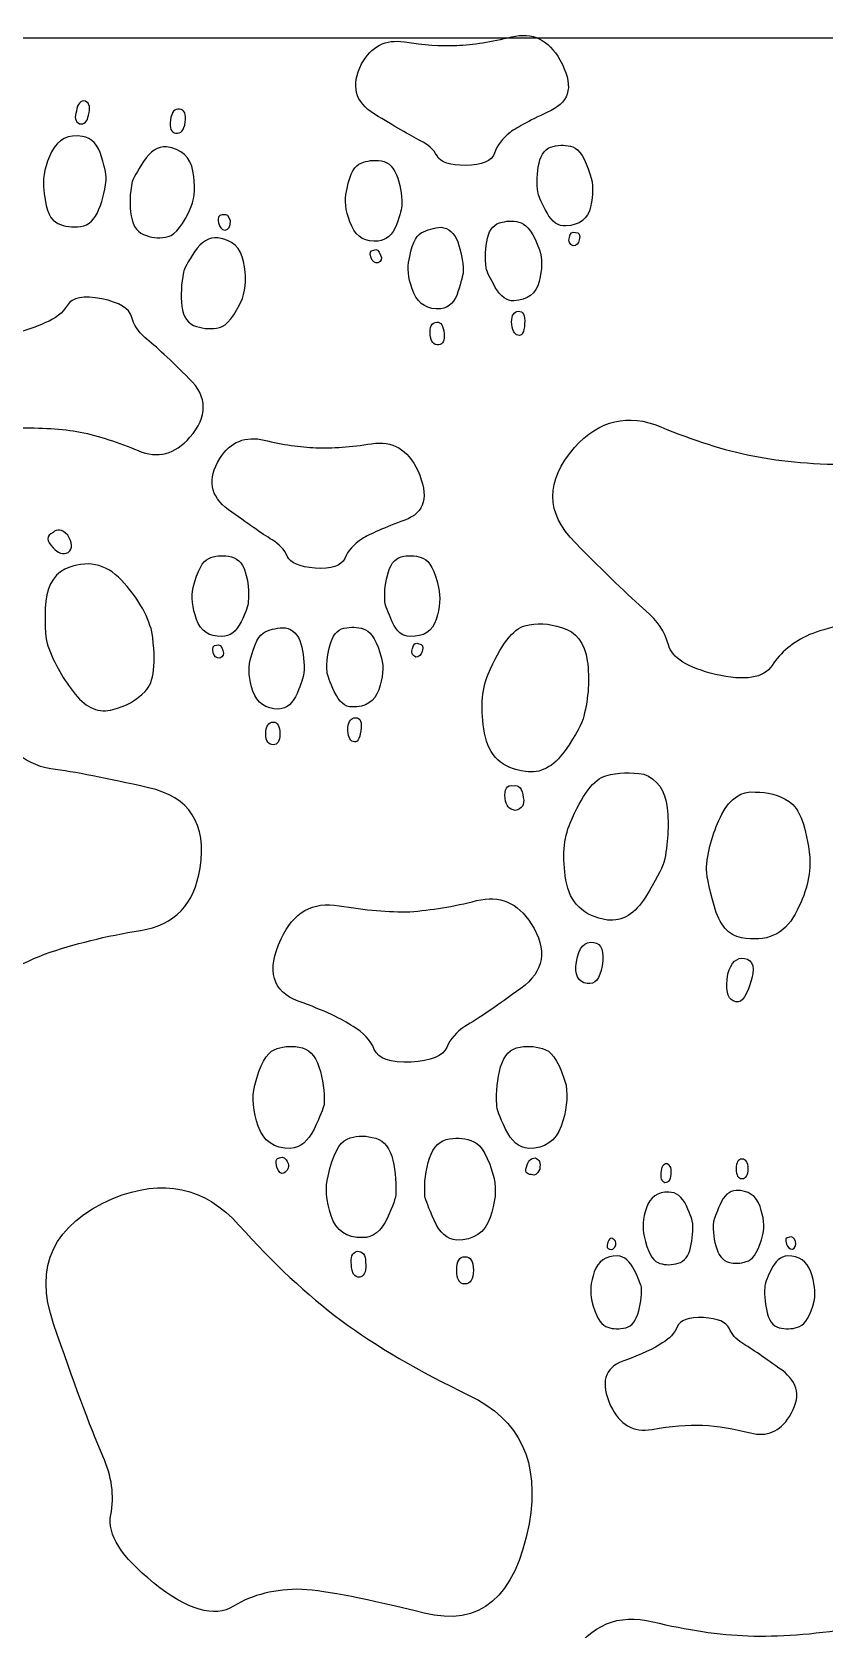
# Model space of a CAD drawing. Header units: centimetres. Extents: x -2.11 to 2.11, y -4.26 to 4.27.
# Drawn here: x -0.387 to 0.797, y 1.877 to 4.266 of the extents above; entities that cross this region are included whole.
import ezdxf

# ---------------------------------------------------------------- set-up
doc = ezdxf.new("R2010")
doc.units = ezdxf.units.CM
doc.header["$MEASUREMENT"] = 0
doc.layers.add('Layer 1', color=7, linetype='Continuous')

msp = doc.modelspace()

# ---------------------------------------------------------------- linework, layer by layer
at = {"layer": 'Layer 1', "color": 242}
for points, knots in [([(-2.11345, -4.26054), (-2.11345, -4.26054), (2.11345, -4.26054), (2.11345, -4.26054), (2.11345, -4.26054), (2.11345, -4.26054), (2.11345, 4.25678), (2.11345, 4.25678), (2.11345, 4.25678), (2.11345, 4.25678), (-2.11345, 4.25678), (-2.11345, 4.25678), (-2.11345, 4.25678), (-2.11345, 4.25678), (-2.11345, -4.26054), (-2.11345, -4.26054)], [0, 0, 0, 0, 0.2, 0.2, 0.2, 0.2, 0.4, 0.4, 0.4, 0.4, 0.6, 0.6, 0.6, 0.6, 1, 1, 1, 1]), ([(0.26124, 4.06616), (0.28585, 4.06636), (0.30022, 4.07244), (0.3042, 4.08422), (0.3042, 4.08422), (0.30819, 4.096), (0.31604, 4.10646), (0.3276, 4.11558), (0.3276, 4.11558), (0.33924, 4.1238), (0.35967, 4.13469), (0.38888, 4.14836), (0.38888, 4.14836), (0.41809, 4.16202), (0.42262, 4.18724), (0.40218, 4.22399), (0.40218, 4.22399), (0.38482, 4.25428), (0.3609, 4.26575), (0.33027, 4.25836), (0.33027, 4.25836), (0.29979, 4.25098), (0.27237, 4.24669), (0.24783, 4.2456), (0.24783, 4.2456), (0.22418, 4.24457), (0.19806, 4.24634), (0.16977, 4.25075), (0.16977, 4.25075), (0.14131, 4.25529), (0.11999, 4.24434), (0.10579, 4.2179), (0.10579, 4.2179), (0.08937, 4.18576), (0.09579, 4.16069), (0.12519, 4.14282), (0.12519, 4.14282), (0.15445, 4.1248), (0.17747, 4.11148), (0.19394, 4.10299), (0.19394, 4.10299), (0.20505, 4.09749), (0.21318, 4.08996), (0.21847, 4.08042), (0.21847, 4.08042), (0.22377, 4.07072), (0.23812, 4.06608), (0.26124, 4.06616)], [0, 0, 0, 0, 0.0769231, 0.0769231, 0.0769231, 0.0769231, 0.1538462, 0.1538462, 0.1538462, 0.1538462, 0.2307692, 0.2307692, 0.2307692, 0.2307692, 0.3076923, 0.3076923, 0.3076923, 0.3076923, 0.3846154, 0.3846154, 0.3846154, 0.3846154, 0.4615385, 0.4615385, 0.4615385, 0.4615385, 0.5384615, 0.5384615, 0.5384615, 0.5384615, 0.6153846, 0.6153846, 0.6153846, 0.6153846, 0.6923077, 0.6923077, 0.6923077, 0.6923077, 0.7692308, 0.7692308, 0.7692308, 0.7692308, 0.8461538, 0.8461538, 0.8461538, 0.8461538, 1, 1, 1, 1]), ([(-0.30688, 4.16234), (-0.30075, 4.15871), (-0.29924, 4.15168), (-0.30254, 4.14129), (-0.30254, 4.14129), (-0.30403, 4.13148), (-0.30845, 4.12721), (-0.316, 4.12834), (-0.316, 4.12834), (-0.32219, 4.13164), (-0.32379, 4.138), (-0.32065, 4.14739), (-0.32065, 4.14739), (-0.31896, 4.15853), (-0.31443, 4.16346), (-0.30688, 4.16234)], [0, 0, 0, 0, 0.2, 0.2, 0.2, 0.2, 0.4, 0.4, 0.4, 0.4, 0.6, 0.6, 0.6, 0.6, 1, 1, 1, 1]), ([(-0.16648, 4.15039), (-0.15894, 4.14927), (-0.15599, 4.14271), (-0.15784, 4.13057), (-0.15784, 4.13057), (-0.15965, 4.1186), (-0.16442, 4.1132), (-0.17197, 4.11432), (-0.17197, 4.11432), (-0.17918, 4.1154), (-0.1818, 4.12191), (-0.17998, 4.13388), (-0.17998, 4.13388), (-0.17813, 4.14602), (-0.1737, 4.15147), (-0.16648, 4.15039)], [0, 0, 0, 0, 0.2, 0.2, 0.2, 0.2, 0.4, 0.4, 0.4, 0.4, 0.6, 0.6, 0.6, 0.6, 1, 1, 1, 1]), ([(-0.31135, 4.10928), (-0.29759, 4.10723), (-0.28814, 4.09715), (-0.28284, 4.07902), (-0.28284, 4.07902), (-0.2775, 4.06105), (-0.27534, 4.04933), (-0.27612, 4.04418), (-0.27612, 4.04418), (-0.27826, 4.02563), (-0.28263, 4.00928), (-0.28921, 3.9953), (-0.28921, 3.9953), (-0.29596, 3.98135), (-0.30576, 3.97448), (-0.31881, 3.97439), (-0.31881, 3.97439), (-0.33101, 3.97315), (-0.34212, 3.97566), (-0.35186, 3.98153), (-0.35186, 3.98153), (-0.36177, 3.98743), (-0.36766, 4.00514), (-0.36957, 4.03433), (-0.36957, 4.03433), (-0.37113, 4.05003), (-0.36711, 4.06745), (-0.35754, 4.08643), (-0.35754, 4.08643), (-0.34797, 4.1054), (-0.33255, 4.11313), (-0.31135, 4.10928)], [0, 0, 0, 0, 0.1111111, 0.1111111, 0.1111111, 0.1111111, 0.2222222, 0.2222222, 0.2222222, 0.2222222, 0.3333333, 0.3333333, 0.3333333, 0.3333333, 0.4444444, 0.4444444, 0.4444444, 0.4444444, 0.5555556, 0.5555556, 0.5555556, 0.5555556, 0.6666667, 0.6666667, 0.6666667, 0.6666667, 0.7777778, 0.7777778, 0.7777778, 0.7777778, 1, 1, 1, 1]), ([(-0.18604, 4.09398), (-0.16339, 4.0906), (-0.15031, 4.07845), (-0.1463, 4.05745), (-0.1463, 4.05745), (-0.14246, 4.03647), (-0.14341, 4.01893), (-0.14882, 4.00478), (-0.14882, 4.00478), (-0.16066, 3.97765), (-0.17219, 3.96271), (-0.18325, 3.95994), (-0.18325, 3.95994), (-0.1945, 3.95703), (-0.20525, 3.95744), (-0.21585, 3.96107), (-0.21585, 3.96107), (-0.22837, 3.96446), (-0.23594, 3.97444), (-0.23865, 3.99048), (-0.23865, 3.99048), (-0.2415, 4.00671), (-0.24094, 4.02397), (-0.2371, 4.04244), (-0.2371, 4.04244), (-0.23547, 4.04644), (-0.22985, 4.05632), (-0.22008, 4.07203), (-0.22008, 4.07203), (-0.21034, 4.08758), (-0.19894, 4.09489), (-0.18604, 4.09398)], [0, 0, 0, 0, 0.1111111, 0.1111111, 0.1111111, 0.1111111, 0.2222222, 0.2222222, 0.2222222, 0.2222222, 0.3333333, 0.3333333, 0.3333333, 0.3333333, 0.4444444, 0.4444444, 0.4444444, 0.4444444, 0.5555556, 0.5555556, 0.5555556, 0.5555556, 0.6666667, 0.6666667, 0.6666667, 0.6666667, 0.7777778, 0.7777778, 0.7777778, 0.7777778, 1, 1, 1, 1]), ([(0.41119, 3.97574), (0.43169, 3.97666), (0.44397, 3.98613), (0.44803, 4.00432), (0.44803, 4.00432), (0.45209, 4.0225), (0.45198, 4.03842), (0.44756, 4.05205), (0.44756, 4.05205), (0.43967, 4.07671), (0.43102, 4.0906), (0.42161, 4.0937), (0.42161, 4.0937), (0.41204, 4.0968), (0.4021, 4.09719), (0.3918, 4.09457), (0.3918, 4.09457), (0.38118, 4.09223), (0.37421, 4.08392), (0.3709, 4.06937), (0.3709, 4.06937), (0.36774, 4.05483), (0.36717, 4.0399), (0.36935, 4.0243), (0.36935, 4.0243), (0.37069, 4.0189), (0.37524, 4.0093), (0.38285, 3.99533), (0.38285, 3.99533), (0.39045, 3.98136), (0.39985, 3.97483), (0.41119, 3.97574)], [0, 0, 0, 0, 0.1111111, 0.1111111, 0.1111111, 0.1111111, 0.2222222, 0.2222222, 0.2222222, 0.2222222, 0.3333333, 0.3333333, 0.3333333, 0.3333333, 0.4444444, 0.4444444, 0.4444444, 0.4444444, 0.5555556, 0.5555556, 0.5555556, 0.5555556, 0.6666667, 0.6666667, 0.6666667, 0.6666667, 0.7777778, 0.7777778, 0.7777778, 0.7777778, 1, 1, 1, 1]), ([(0.13058, 3.95307), (0.14282, 3.95406), (0.15192, 3.96209), (0.15774, 3.97714), (0.15774, 3.97714), (0.16356, 3.9922), (0.16617, 4.00238), (0.16572, 4.00785), (0.16572, 4.00785), (0.16593, 4.02364), (0.16322, 4.0383), (0.15772, 4.05214), (0.15772, 4.05214), (0.15208, 4.06598), (0.14324, 4.073), (0.13089, 4.07349), (0.13089, 4.07349), (0.12, 4.07439), (0.11025, 4.07241), (0.10162, 4.06785), (0.10162, 4.06785), (0.09298, 4.06328), (0.08657, 4.04818), (0.08223, 4.02253), (0.08223, 4.02253), (0.08023, 4.00838), (0.08303, 3.99268), (0.0909, 3.97547), (0.0909, 3.97547), (0.09877, 3.95824), (0.112, 3.95082), (0.13058, 3.95307)], [0, 0, 0, 0, 0.1111111, 0.1111111, 0.1111111, 0.1111111, 0.2222222, 0.2222222, 0.2222222, 0.2222222, 0.3333333, 0.3333333, 0.3333333, 0.3333333, 0.4444444, 0.4444444, 0.4444444, 0.4444444, 0.5555556, 0.5555556, 0.5555556, 0.5555556, 0.6666667, 0.6666667, 0.6666667, 0.6666667, 0.7777778, 0.7777778, 0.7777778, 0.7777778, 1, 1, 1, 1]), ([(-0.10048, 3.99212), (-0.09562, 3.99361), (-0.09211, 3.99071), (-0.09035, 3.98313), (-0.09035, 3.98313), (-0.09024, 3.97479), (-0.09299, 3.97027), (-0.09844, 3.96938), (-0.09844, 3.96938), (-0.10364, 3.97016), (-0.10688, 3.9737), (-0.10793, 3.98032), (-0.10793, 3.98032), (-0.10985, 3.98911), (-0.10735, 3.99315), (-0.10048, 3.99212)], [0, 0, 0, 0, 0.2, 0.2, 0.2, 0.2, 0.4, 0.4, 0.4, 0.4, 0.6, 0.6, 0.6, 0.6, 1, 1, 1, 1]), ([(0.22437, 3.85171), (0.23653, 3.85359), (0.245, 3.86201), (0.24976, 3.87713), (0.24976, 3.87713), (0.25454, 3.8921), (0.25714, 3.90243), (0.25759, 3.90797), (0.25759, 3.90797), (0.25719, 3.92372), (0.25434, 3.93822), (0.24934, 3.95165), (0.24934, 3.95165), (0.24433, 3.96509), (0.23591, 3.97245), (0.22439, 3.97375), (0.22439, 3.97375), (0.21365, 3.97288), (0.20381, 3.97015), (0.19491, 3.96526), (0.19491, 3.96526), (0.18613, 3.96054), (0.17984, 3.94574), (0.17602, 3.92102), (0.17602, 3.92102), (0.17381, 3.90775), (0.17642, 3.89249), (0.18384, 3.87523), (0.18384, 3.87523), (0.19127, 3.85797), (0.20483, 3.85013), (0.22437, 3.85171)], [0, 0, 0, 0, 0.1111111, 0.1111111, 0.1111111, 0.1111111, 0.2222222, 0.2222222, 0.2222222, 0.2222222, 0.3333333, 0.3333333, 0.3333333, 0.3333333, 0.4444444, 0.4444444, 0.4444444, 0.4444444, 0.5555556, 0.5555556, 0.5555556, 0.5555556, 0.6666667, 0.6666667, 0.6666667, 0.6666667, 0.7777778, 0.7777778, 0.7777778, 0.7777778, 1, 1, 1, 1]), ([(0.33332, 3.86365), (0.3538, 3.8647), (0.36637, 3.87435), (0.37103, 3.89258), (0.37103, 3.89258), (0.37568, 3.91082), (0.37589, 3.92661), (0.37149, 3.93994), (0.37149, 3.93994), (0.36278, 3.96365), (0.35372, 3.97705), (0.34415, 3.98015), (0.34415, 3.98015), (0.33472, 3.98341), (0.32524, 3.98368), (0.31569, 3.98112), (0.31569, 3.98112), (0.30442, 3.97932), (0.29712, 3.97144), (0.29378, 3.95718), (0.29378, 3.95718), (0.29045, 3.94292), (0.28971, 3.92813), (0.2919, 3.91253), (0.2919, 3.91253), (0.2929, 3.9077), (0.29744, 3.8981), (0.30553, 3.88372), (0.30553, 3.88372), (0.31361, 3.86949), (0.32287, 3.8628), (0.33332, 3.86365)], [0, 0, 0, 0, 0.1111111, 0.1111111, 0.1111111, 0.1111111, 0.2222222, 0.2222222, 0.2222222, 0.2222222, 0.3333333, 0.3333333, 0.3333333, 0.3333333, 0.4444444, 0.4444444, 0.4444444, 0.4444444, 0.5555556, 0.5555556, 0.5555556, 0.5555556, 0.6666667, 0.6666667, 0.6666667, 0.6666667, 0.7777778, 0.7777778, 0.7777778, 0.7777778, 1, 1, 1, 1]), ([(0.42207, 3.94567), (0.427, 3.94607), (0.43005, 3.94914), (0.43094, 3.95472), (0.43094, 3.95472), (0.433, 3.96248), (0.43106, 3.96604), (0.42524, 3.96557), (0.42524, 3.96557), (0.4204, 3.96785), (0.4173, 3.96537), (0.41623, 3.95829), (0.41623, 3.95829), (0.41432, 3.95233), (0.41631, 3.94818), (0.42207, 3.94567)], [0, 0, 0, 0, 0.2, 0.2, 0.2, 0.2, 0.4, 0.4, 0.4, 0.4, 0.6, 0.6, 0.6, 0.6, 1, 1, 1, 1]), ([(-0.10925, 3.95807), (-0.08761, 3.95485), (-0.07468, 3.94288), (-0.07061, 3.92221), (-0.07061, 3.92221), (-0.06658, 3.90138), (-0.06715, 3.88294), (-0.07234, 3.86688), (-0.07234, 3.86688), (-0.08402, 3.84074), (-0.09549, 3.8263), (-0.10685, 3.82375), (-0.10685, 3.82375), (-0.11807, 3.821), (-0.12949, 3.82152), (-0.14093, 3.82527), (-0.14093, 3.82527), (-0.15343, 3.82883), (-0.16081, 3.83894), (-0.16277, 3.85539), (-0.16277, 3.85539), (-0.16471, 3.872), (-0.164, 3.88906), (-0.16034, 3.90637), (-0.16034, 3.90637), (-0.15956, 3.91152), (-0.15406, 3.92175), (-0.14386, 3.93689), (-0.14386, 3.93689), (-0.1337, 3.95186), (-0.12215, 3.95898), (-0.10925, 3.95807)], [0, 0, 0, 0, 0.1111111, 0.1111111, 0.1111111, 0.1111111, 0.2222222, 0.2222222, 0.2222222, 0.2222222, 0.3333333, 0.3333333, 0.3333333, 0.3333333, 0.4444444, 0.4444444, 0.4444444, 0.4444444, 0.5555556, 0.5555556, 0.5555556, 0.5555556, 0.6666667, 0.6666667, 0.6666667, 0.6666667, 0.7777778, 0.7777778, 0.7777778, 0.7777778, 1, 1, 1, 1]), ([(0.13026, 3.92045), (0.13533, 3.9228), (0.13665, 3.92677), (0.13411, 3.93207), (0.13411, 3.93207), (0.13143, 3.93915), (0.12808, 3.94156), (0.12388, 3.93958), (0.12388, 3.93958), (0.11866, 3.93916), (0.11734, 3.93519), (0.1199, 3.9278), (0.1199, 3.9278), (0.12184, 3.92245), (0.12534, 3.92006), (0.13026, 3.92045)], [0, 0, 0, 0, 0.2, 0.2, 0.2, 0.2, 0.4, 0.4, 0.4, 0.4, 0.6, 0.6, 0.6, 0.6, 1, 1, 1, 1]), ([(-0.2825, 3.8668), (-0.2561, 3.86099), (-0.24151, 3.85201), (-0.23818, 3.84012), (-0.23818, 3.84012), (-0.23503, 3.82809), (-0.22837, 3.81775), (-0.21838, 3.80895), (-0.21838, 3.80895), (-0.20159, 3.79522), (-0.17952, 3.77458), (-0.15178, 3.74715), (-0.15178, 3.74715), (-0.12418, 3.71991), (-0.12382, 3.69062), (-0.15103, 3.65949), (-0.15103, 3.65949), (-0.17311, 3.63388), (-0.19883, 3.62718), (-0.22817, 3.63955), (-0.22817, 3.63955), (-0.25768, 3.65195), (-0.28647, 3.66117), (-0.31468, 3.66742), (-0.31468, 3.66742), (-0.34209, 3.67219), (-0.3737, 3.67419), (-0.4095, 3.67342), (-0.4095, 3.67342), (-0.4453, 3.67264), (-0.46874, 3.6911), (-0.4798, 3.72896), (-0.4798, 3.72896), (-0.49262, 3.77439), (-0.48091, 3.8007), (-0.44443, 3.80817), (-0.44443, 3.80817), (-0.40798, 3.81548), (-0.3821, 3.82318), (-0.36667, 3.83108), (-0.36667, 3.83108), (-0.35172, 3.83684), (-0.34079, 3.84558), (-0.33389, 3.85713), (-0.33389, 3.85713), (-0.32698, 3.86867), (-0.30985, 3.8719), (-0.2825, 3.8668)], [0, 0, 0, 0, 0.0769231, 0.0769231, 0.0769231, 0.0769231, 0.1538462, 0.1538462, 0.1538462, 0.1538462, 0.2307692, 0.2307692, 0.2307692, 0.2307692, 0.3076923, 0.3076923, 0.3076923, 0.3076923, 0.3846154, 0.3846154, 0.3846154, 0.3846154, 0.4615385, 0.4615385, 0.4615385, 0.4615385, 0.5384615, 0.5384615, 0.5384615, 0.5384615, 0.6153846, 0.6153846, 0.6153846, 0.6153846, 0.6923077, 0.6923077, 0.6923077, 0.6923077, 0.7692308, 0.7692308, 0.7692308, 0.7692308, 0.8461538, 0.8461538, 0.8461538, 0.8461538, 1, 1, 1, 1]), ([(0.33935, 3.81219), (0.34534, 3.8106), (0.34863, 3.81621), (0.34937, 3.82907), (0.34937, 3.82907), (0.35039, 3.84225), (0.34717, 3.84854), (0.33986, 3.84795), (0.33986, 3.84795), (0.33345, 3.84743), (0.33012, 3.84225), (0.32973, 3.8324), (0.32973, 3.8324), (0.33075, 3.81998), (0.33401, 3.81325), (0.33935, 3.81219)], [0, 0, 0, 0, 0.2, 0.2, 0.2, 0.2, 0.4, 0.4, 0.4, 0.4, 0.6, 0.6, 0.6, 0.6, 1, 1, 1, 1]), ([(0.22084, 3.79786), (0.22726, 3.79837), (0.22995, 3.80395), (0.22907, 3.81459), (0.22907, 3.81459), (0.2281, 3.82642), (0.22448, 3.83208), (0.21807, 3.83156), (0.21807, 3.83156), (0.21046, 3.83095), (0.20722, 3.82473), (0.20819, 3.81291), (0.20819, 3.81291), (0.20906, 3.80226), (0.21324, 3.79724), (0.22084, 3.79786)], [0, 0, 0, 0, 0.2, 0.2, 0.2, 0.2, 0.4, 0.4, 0.4, 0.4, 0.6, 0.6, 0.6, 0.6, 1, 1, 1, 1]), ([(0.63446, 3.30492), (0.67858, 3.29453), (0.70698, 3.29912), (0.71935, 3.31845), (0.71935, 3.31845), (0.73173, 3.33779), (0.75042, 3.35306), (0.77516, 3.36433), (0.77516, 3.36433), (0.79964, 3.37397), (0.84103, 3.38451), (0.89935, 3.3962), (0.89935, 3.3962), (0.95769, 3.4079), (0.97701, 3.45103), (0.95679, 3.52569), (0.95679, 3.52569), (0.93921, 3.58747), (0.90152, 3.61842), (0.84344, 3.61859), (0.84344, 3.61859), (0.78564, 3.61871), (0.73466, 3.623), (0.69028, 3.63176), (0.69028, 3.63176), (0.64753, 3.64028), (0.60158, 3.65483), (0.55293, 3.67508), (0.55293, 3.67508), (0.50404, 3.69564), (0.46103, 3.68537), (0.42387, 3.64426), (0.42387, 3.64426), (0.3802, 3.59396), (0.38052, 3.54629), (0.42517, 3.50149), (0.42517, 3.50149), (0.46951, 3.45647), (0.50477, 3.42258), (0.53045, 3.4002), (0.53045, 3.4002), (0.54788, 3.3855), (0.55907, 3.36849), (0.56429, 3.3491), (0.56429, 3.3491), (0.56947, 3.32945), (0.59307, 3.31488), (0.63446, 3.30492)], [0, 0, 0, 0, 0.0769231, 0.0769231, 0.0769231, 0.0769231, 0.1538462, 0.1538462, 0.1538462, 0.1538462, 0.2307692, 0.2307692, 0.2307692, 0.2307692, 0.3076923, 0.3076923, 0.3076923, 0.3076923, 0.3846154, 0.3846154, 0.3846154, 0.3846154, 0.4615385, 0.4615385, 0.4615385, 0.4615385, 0.5384615, 0.5384615, 0.5384615, 0.5384615, 0.6153846, 0.6153846, 0.6153846, 0.6153846, 0.6923077, 0.6923077, 0.6923077, 0.6923077, 0.7692308, 0.7692308, 0.7692308, 0.7692308, 0.8461538, 0.8461538, 0.8461538, 0.8461538, 1, 1, 1, 1]), ([(0.03614, 3.46388), (0.06068, 3.4621), (0.0755, 3.46699), (0.08044, 3.47841), (0.08044, 3.47841), (0.08538, 3.48984), (0.09406, 3.49963), (0.10633, 3.50778), (0.10633, 3.50778), (0.11861, 3.51505), (0.13986, 3.52425), (0.17009, 3.53552), (0.17009, 3.53552), (0.20033, 3.54679), (0.20691, 3.57156), (0.18955, 3.60983), (0.18955, 3.60983), (0.17473, 3.64142), (0.15183, 3.65477), (0.1207, 3.64988), (0.1207, 3.64988), (0.08972, 3.64499), (0.06203, 3.64291), (0.03749, 3.6438), (0.03749, 3.6438), (0.01384, 3.64469), (-0.01206, 3.64854), (-0.0399, 3.65522), (-0.0399, 3.65522), (-0.06789, 3.66204), (-0.09004, 3.65285), (-0.10635, 3.62763), (-0.10635, 3.62763), (-0.12536, 3.59693), (-0.12102, 3.57142), (-0.09318, 3.55124), (-0.09318, 3.55124), (-0.06549, 3.53092), (-0.04364, 3.51579), (-0.02792, 3.506), (-0.02792, 3.506), (-0.0173, 3.49963), (-0.00981, 3.49147), (-0.00532, 3.48153), (-0.00532, 3.48153), (-0.00083, 3.47144), (0.01308, 3.46566), (0.03614, 3.46388)], [0, 0, 0, 0, 0.0769231, 0.0769231, 0.0769231, 0.0769231, 0.1538462, 0.1538462, 0.1538462, 0.1538462, 0.2307692, 0.2307692, 0.2307692, 0.2307692, 0.3076923, 0.3076923, 0.3076923, 0.3076923, 0.3846154, 0.3846154, 0.3846154, 0.3846154, 0.4615385, 0.4615385, 0.4615385, 0.4615385, 0.5384615, 0.5384615, 0.5384615, 0.5384615, 0.6153846, 0.6153846, 0.6153846, 0.6153846, 0.6923077, 0.6923077, 0.6923077, 0.6923077, 0.7692308, 0.7692308, 0.7692308, 0.7692308, 0.8461538, 0.8461538, 0.8461538, 0.8461538, 1, 1, 1, 1]), ([(-0.35534, 3.51693), (-0.34994, 3.52312), (-0.34258, 3.52211), (-0.33356, 3.51318), (-0.33356, 3.51318), (-0.32617, 3.50177), (-0.32601, 3.49319), (-0.33276, 3.48731), (-0.33276, 3.48731), (-0.3406, 3.48394), (-0.34815, 3.48606), (-0.35535, 3.49428), (-0.35535, 3.49428), (-0.36564, 3.50476), (-0.36571, 3.51247), (-0.35534, 3.51693)], [0, 0, 0, 0, 0.2, 0.2, 0.2, 0.2, 0.4, 0.4, 0.4, 0.4, 0.6, 0.6, 0.6, 0.6, 1, 1, 1, 1]), ([(-0.33783, 3.4625), (-0.30519, 3.47653), (-0.27696, 3.47109), (-0.25339, 3.44607), (-0.25339, 3.44607), (-0.2297, 3.4208), (-0.21446, 3.39489), (-0.20764, 3.36833), (-0.20764, 3.36833), (-0.20103, 3.32232), (-0.20427, 3.29263), (-0.21771, 3.2794), (-0.21771, 3.2794), (-0.2308, 3.26604), (-0.24698, 3.25699), (-0.26601, 3.25239), (-0.26601, 3.25239), (-0.28634, 3.24663), (-0.3053, 3.25426), (-0.3223, 3.27526), (-0.3223, 3.27526), (-0.33942, 3.29649), (-0.35328, 3.32062), (-0.36329, 3.3476), (-0.36329, 3.3476), (-0.36669, 3.35537), (-0.368, 3.37417), (-0.36712, 3.40374), (-0.36712, 3.40374), (-0.36613, 3.43306), (-0.3564, 3.45273), (-0.33783, 3.4625)], [0, 0, 0, 0, 0.1111111, 0.1111111, 0.1111111, 0.1111111, 0.2222222, 0.2222222, 0.2222222, 0.2222222, 0.3333333, 0.3333333, 0.3333333, 0.3333333, 0.4444444, 0.4444444, 0.4444444, 0.4444444, 0.5555556, 0.5555556, 0.5555556, 0.5555556, 0.6666667, 0.6666667, 0.6666667, 0.6666667, 0.7777778, 0.7777778, 0.7777778, 0.7777778, 1, 1, 1, 1]), ([(-0.10336, 3.36168), (-0.09108, 3.36168), (-0.08136, 3.36895), (-0.07432, 3.38349), (-0.07432, 3.38349), (-0.06729, 3.39802), (-0.06384, 3.40796), (-0.06384, 3.41345), (-0.06384, 3.41345), (-0.06235, 3.42917), (-0.06384, 3.444), (-0.06819, 3.45824), (-0.06819, 3.45824), (-0.07267, 3.47248), (-0.08091, 3.4802), (-0.09318, 3.48168), (-0.09318, 3.48168), (-0.10396, 3.48346), (-0.11383, 3.48227), (-0.12282, 3.47841), (-0.12282, 3.47841), (-0.1318, 3.47456), (-0.13943, 3.46002), (-0.14586, 3.43481), (-0.14586, 3.43481), (-0.14901, 3.42087), (-0.14751, 3.40499), (-0.14108, 3.38719), (-0.14108, 3.38719), (-0.13464, 3.3694), (-0.12207, 3.36094), (-0.10336, 3.36168)], [0, 0, 0, 0, 0.1111111, 0.1111111, 0.1111111, 0.1111111, 0.2222222, 0.2222222, 0.2222222, 0.2222222, 0.3333333, 0.3333333, 0.3333333, 0.3333333, 0.4444444, 0.4444444, 0.4444444, 0.4444444, 0.5555556, 0.5555556, 0.5555556, 0.5555556, 0.6666667, 0.6666667, 0.6666667, 0.6666667, 0.7777778, 0.7777778, 0.7777778, 0.7777778, 1, 1, 1, 1]), ([(0.17818, 3.36168), (0.19868, 3.36094), (0.2117, 3.3694), (0.21724, 3.38719), (0.21724, 3.38719), (0.22278, 3.40499), (0.22398, 3.42087), (0.22068, 3.43481), (0.22068, 3.43481), (0.21485, 3.46002), (0.20736, 3.47456), (0.19823, 3.47841), (0.19823, 3.47841), (0.18895, 3.48227), (0.17907, 3.48346), (0.16859, 3.48168), (0.16859, 3.48168), (0.15782, 3.4802), (0.15019, 3.47248), (0.1457, 3.45824), (0.1457, 3.45824), (0.14135, 3.444), (0.13956, 3.42917), (0.14046, 3.41345), (0.14046, 3.41345), (0.14135, 3.40796), (0.1451, 3.39802), (0.15154, 3.38349), (0.15154, 3.38349), (0.15797, 3.36895), (0.1668, 3.36168), (0.17818, 3.36168)], [0, 0, 0, 0, 0.1111111, 0.1111111, 0.1111111, 0.1111111, 0.2222222, 0.2222222, 0.2222222, 0.2222222, 0.3333333, 0.3333333, 0.3333333, 0.3333333, 0.4444444, 0.4444444, 0.4444444, 0.4444444, 0.5555556, 0.5555556, 0.5555556, 0.5555556, 0.6666667, 0.6666667, 0.6666667, 0.6666667, 0.7777778, 0.7777778, 0.7777778, 0.7777778, 1, 1, 1, 1]), ([(-0.0182, 3.25311), (-0.00592, 3.254), (0.00321, 3.26171), (0.00919, 3.27639), (0.00919, 3.27639), (0.01518, 3.29093), (0.01862, 3.30102), (0.01952, 3.30651), (0.01952, 3.30651), (0.02042, 3.32223), (0.01878, 3.33691), (0.01488, 3.3507), (0.01488, 3.3507), (0.01099, 3.3645), (0.00321, 3.37251), (-0.00817, 3.37474), (-0.00817, 3.37474), (-0.01894, 3.37474), (-0.02897, 3.37281), (-0.03825, 3.36865), (-0.03825, 3.36865), (-0.04738, 3.36465), (-0.05486, 3.35041), (-0.0607, 3.32609), (-0.0607, 3.32609), (-0.064, 3.31303), (-0.06265, 3.29761), (-0.05666, 3.27981), (-0.05666, 3.27981), (-0.05067, 3.26201), (-0.0378, 3.25311), (-0.0182, 3.25311)], [0, 0, 0, 0, 0.1111111, 0.1111111, 0.1111111, 0.1111111, 0.2222222, 0.2222222, 0.2222222, 0.2222222, 0.3333333, 0.3333333, 0.3333333, 0.3333333, 0.4444444, 0.4444444, 0.4444444, 0.4444444, 0.5555556, 0.5555556, 0.5555556, 0.5555556, 0.6666667, 0.6666667, 0.6666667, 0.6666667, 0.7777778, 0.7777778, 0.7777778, 0.7777778, 1, 1, 1, 1]), ([(0.09136, 3.25623), (0.11187, 3.25563), (0.12519, 3.26423), (0.13132, 3.28203), (0.13132, 3.28203), (0.13747, 3.29983), (0.13896, 3.31555), (0.13567, 3.3292), (0.13567, 3.3292), (0.12894, 3.35352), (0.121, 3.36761), (0.11172, 3.37147), (0.11172, 3.37147), (0.10259, 3.37548), (0.09316, 3.37651), (0.08343, 3.37474), (0.08343, 3.37474), (0.07206, 3.37385), (0.06413, 3.36657), (0.05963, 3.35264), (0.05963, 3.35264), (0.05515, 3.33869), (0.0532, 3.32401), (0.0541, 3.30829), (0.0541, 3.30829), (0.0547, 3.30339), (0.05844, 3.29345), (0.06533, 3.27847), (0.06533, 3.27847), (0.07221, 3.26364), (0.08089, 3.25623), (0.09136, 3.25623)], [0, 0, 0, 0, 0.1111111, 0.1111111, 0.1111111, 0.1111111, 0.2222222, 0.2222222, 0.2222222, 0.2222222, 0.3333333, 0.3333333, 0.3333333, 0.3333333, 0.4444444, 0.4444444, 0.4444444, 0.4444444, 0.5555556, 0.5555556, 0.5555556, 0.5555556, 0.6666667, 0.6666667, 0.6666667, 0.6666667, 0.7777778, 0.7777778, 0.7777778, 0.7777778, 1, 1, 1, 1]), ([(0.35044, 3.15968), (0.37276, 3.15611), (0.39261, 3.16649), (0.40971, 3.19088), (0.40971, 3.19088), (0.42682, 3.21527), (0.43603, 3.23234), (0.43766, 3.24232), (0.43766, 3.24232), (0.44504, 3.27048), (0.44672, 3.2979), (0.44305, 3.32506), (0.44305, 3.32506), (0.43911, 3.35227), (0.42643, 3.36869), (0.40454, 3.37497), (0.40454, 3.37497), (0.38547, 3.38134), (0.36715, 3.38206), (0.34967, 3.37766), (0.34967, 3.37766), (0.3322, 3.37326), (0.314, 3.34905), (0.29482, 3.30507), (0.29482, 3.30507), (0.28496, 3.28062), (0.28298, 3.25132), (0.2894, 3.21707), (0.2894, 3.21707), (0.29583, 3.18283), (0.31619, 3.16379), (0.35044, 3.15968)], [0, 0, 0, 0, 0.1111111, 0.1111111, 0.1111111, 0.1111111, 0.2222222, 0.2222222, 0.2222222, 0.2222222, 0.3333333, 0.3333333, 0.3333333, 0.3333333, 0.4444444, 0.4444444, 0.4444444, 0.4444444, 0.5555556, 0.5555556, 0.5555556, 0.5555556, 0.6666667, 0.6666667, 0.6666667, 0.6666667, 0.7777778, 0.7777778, 0.7777778, 0.7777778, 1, 1, 1, 1]), ([(-0.10635, 3.3292), (-0.10111, 3.33113), (-0.09947, 3.33498), (-0.10156, 3.34048), (-0.10156, 3.34048), (-0.10366, 3.34774), (-0.1068, 3.35041), (-0.11114, 3.34878), (-0.11114, 3.34878), (-0.11638, 3.34878), (-0.11803, 3.34492), (-0.11608, 3.33736), (-0.11608, 3.33736), (-0.11459, 3.33187), (-0.11129, 3.3292), (-0.10635, 3.3292)], [0, 0, 0, 0, 0.2, 0.2, 0.2, 0.2, 0.4, 0.4, 0.4, 0.4, 0.6, 0.6, 0.6, 0.6, 1, 1, 1, 1]), ([(0.18656, 3.33083), (0.1915, 3.33083), (0.19479, 3.33365), (0.19614, 3.33914), (0.19614, 3.33914), (0.19883, 3.3467), (0.19719, 3.35041), (0.19135, 3.35041), (0.19135, 3.35041), (0.18671, 3.35308), (0.18342, 3.35085), (0.18177, 3.34388), (0.18177, 3.34388), (0.17938, 3.3381), (0.18102, 3.3338), (0.18656, 3.33083)], [0, 0, 0, 0, 0.2, 0.2, 0.2, 0.2, 0.4, 0.4, 0.4, 0.4, 0.6, 0.6, 0.6, 0.6, 1, 1, 1, 1]), ([(-0.02613, 3.19971), (-0.01969, 3.19971), (-0.01655, 3.20505), (-0.01655, 3.21573), (-0.01655, 3.21573), (-0.01655, 3.2276), (-0.01969, 3.23353), (-0.02613, 3.23353), (-0.02613, 3.23353), (-0.03376, 3.23353), (-0.0375, 3.2276), (-0.0375, 3.21573), (-0.0375, 3.21573), (-0.0375, 3.20505), (-0.03376, 3.19971), (-0.02613, 3.19971)], [0, 0, 0, 0, 0.2, 0.2, 0.2, 0.2, 0.4, 0.4, 0.4, 0.4, 0.6, 0.6, 0.6, 0.6, 1, 1, 1, 1]), ([(0.09316, 3.20446), (0.099, 3.20238), (0.10274, 3.20772), (0.10453, 3.22048), (0.10453, 3.22048), (0.10663, 3.23353), (0.10394, 3.24006), (0.0966, 3.24006), (0.0966, 3.24006), (0.09017, 3.24006), (0.08642, 3.23516), (0.08523, 3.22537), (0.08523, 3.22537), (0.08523, 3.21292), (0.08793, 3.20594), (0.09316, 3.20446)], [0, 0, 0, 0, 0.2, 0.2, 0.2, 0.2, 0.4, 0.4, 0.4, 0.4, 0.6, 0.6, 0.6, 0.6, 1, 1, 1, 1]), ([(-0.49725, 3.18874), (-0.45582, 3.20327), (-0.4279, 3.20335), (-0.41296, 3.18982), (-0.41296, 3.18982), (-0.39816, 3.17593), (-0.37998, 3.16736), (-0.35857, 3.16375), (-0.35857, 3.16375), (-0.32349, 3.15917), (-0.27511, 3.14958), (-0.21303, 3.13546), (-0.21303, 3.13546), (-0.1513, 3.12148), (-0.12534, 3.0814), (-0.13577, 3.01526), (-0.13577, 3.01526), (-0.14393, 2.96112), (-0.17356, 2.92991), (-0.22476, 2.9219), (-0.22476, 2.9219), (-0.27621, 2.91379), (-0.32392, 2.90192), (-0.36825, 2.88644), (-0.36825, 2.88644), (-0.41017, 2.86961), (-0.45547, 2.84537), (-0.50414, 2.81373), (-0.50414, 2.81373), (-0.55281, 2.78208), (-0.60118, 2.78751), (-0.64934, 2.83025), (-0.64934, 2.83025), (-0.70653, 2.88193), (-0.71325, 2.92819), (-0.66947, 2.96964), (-0.66947, 2.96964), (-0.62559, 3.01085), (-0.59662, 3.04356), (-0.5822, 3.06763), (-0.5822, 3.06763), (-0.56662, 3.08832), (-0.55914, 3.10971), (-0.55968, 3.13152), (-0.55968, 3.13152), (-0.56021, 3.15333), (-0.5394, 3.1724), (-0.49725, 3.18874)], [0, 0, 0, 0, 0.0769231, 0.0769231, 0.0769231, 0.0769231, 0.1538462, 0.1538462, 0.1538462, 0.1538462, 0.2307692, 0.2307692, 0.2307692, 0.2307692, 0.3076923, 0.3076923, 0.3076923, 0.3076923, 0.3846154, 0.3846154, 0.3846154, 0.3846154, 0.4615385, 0.4615385, 0.4615385, 0.4615385, 0.5384615, 0.5384615, 0.5384615, 0.5384615, 0.6153846, 0.6153846, 0.6153846, 0.6153846, 0.6923077, 0.6923077, 0.6923077, 0.6923077, 0.7692308, 0.7692308, 0.7692308, 0.7692308, 0.8461538, 0.8461538, 0.8461538, 0.8461538, 1, 1, 1, 1]), ([(0.47313, 2.9374), (0.49571, 2.93545), (0.51461, 2.94681), (0.52985, 2.97178), (0.52985, 2.97178), (0.54505, 2.99647), (0.5543, 3.01381), (0.55757, 3.02353), (0.55757, 3.02353), (0.56386, 3.05187), (0.56522, 3.07905), (0.56224, 3.10527), (0.56224, 3.10527), (0.55925, 3.1315), (0.54747, 3.14833), (0.52744, 3.1557), (0.52744, 3.1557), (0.50785, 3.15883), (0.48903, 3.15825), (0.47092, 3.1534), (0.47092, 3.1534), (0.45313, 3.14877), (0.43529, 3.12505), (0.41746, 3.08251), (0.41746, 3.08251), (0.4076, 3.05973), (0.40548, 3.03128), (0.41109, 2.99716), (0.41109, 2.99716), (0.41669, 2.96305), (0.43747, 2.94311), (0.47313, 2.9374)], [0, 0, 0, 0, 0.1111111, 0.1111111, 0.1111111, 0.1111111, 0.2222222, 0.2222222, 0.2222222, 0.2222222, 0.3333333, 0.3333333, 0.3333333, 0.3333333, 0.4444444, 0.4444444, 0.4444444, 0.4444444, 0.5555556, 0.5555556, 0.5555556, 0.5555556, 0.6666667, 0.6666667, 0.6666667, 0.6666667, 0.7777778, 0.7777778, 0.7777778, 0.7777778, 1, 1, 1, 1]), ([(0.33536, 3.10147), (0.34546, 3.10346), (0.34959, 3.10999), (0.34741, 3.12058), (0.34741, 3.12058), (0.34576, 3.13441), (0.34083, 3.14018), (0.33245, 3.13848), (0.33245, 3.13848), (0.32293, 3.14), (0.31879, 3.13347), (0.32008, 3.11915), (0.32008, 3.11915), (0.32118, 3.10873), (0.32637, 3.10291), (0.33536, 3.10147)], [0, 0, 0, 0, 0.2, 0.2, 0.2, 0.2, 0.4, 0.4, 0.4, 0.4, 0.6, 0.6, 0.6, 0.6, 1, 1, 1, 1]), ([(0.67332, 2.91115), (0.71044, 2.9041), (0.73722, 2.91587), (0.75366, 2.94645), (0.75366, 2.94645), (0.7701, 2.97703), (0.77749, 3.00519), (0.77555, 3.03097), (0.77555, 3.03097), (0.77051, 3.07718), (0.76026, 3.10512), (0.74453, 3.11483), (0.74453, 3.11483), (0.72911, 3.12478), (0.71227, 3.12941), (0.69404, 3.12901), (0.69404, 3.12901), (0.67309, 3.1307), (0.65651, 3.1198), (0.6442, 3.09575), (0.6442, 3.09575), (0.6319, 3.0717), (0.62401, 3.04555), (0.62098, 3.0167), (0.62098, 3.0167), (0.62062, 3.00762), (0.62447, 2.98845), (0.63255, 2.9592), (0.63255, 2.9592), (0.64068, 2.93022), (0.65426, 2.9142), (0.67332, 2.91115)], [0, 0, 0, 0, 0.1111111, 0.1111111, 0.1111111, 0.1111111, 0.2222222, 0.2222222, 0.2222222, 0.2222222, 0.3333333, 0.3333333, 0.3333333, 0.3333333, 0.4444444, 0.4444444, 0.4444444, 0.4444444, 0.5555556, 0.5555556, 0.5555556, 0.5555556, 0.6666667, 0.6666667, 0.6666667, 0.6666667, 0.7777778, 0.7777778, 0.7777778, 0.7777778, 1, 1, 1, 1]), ([(0.17965, 2.72499), (0.20971, 2.72706), (0.22729, 2.73455), (0.23296, 2.7471), (0.23296, 2.7471), (0.23844, 2.75985), (0.24752, 2.77015), (0.25999, 2.77821), (0.25999, 2.77821), (0.28079, 2.79057), (0.30859, 2.80968), (0.34375, 2.83535), (0.34375, 2.83535), (0.37873, 2.86083), (0.38402, 2.89306), (0.35926, 2.93184), (0.35926, 2.93184), (0.33921, 2.96369), (0.31199, 2.97531), (0.27758, 2.9665), (0.27758, 2.9665), (0.24298, 2.9577), (0.20971, 2.95226), (0.17757, 2.95001), (0.17757, 2.95001), (0.14656, 2.94926), (0.11139, 2.95226), (0.07207, 2.95901), (0.07207, 2.95901), (0.03274, 2.96575), (0.00382, 2.94926), (-0.01471, 2.90936), (-0.01471, 2.90936), (-0.03646, 2.86139), (-0.02795, 2.83048), (0.011, 2.81624), (0.011, 2.81624), (0.04995, 2.80219), (0.07717, 2.78945), (0.09286, 2.77821), (0.09286, 2.77821), (0.10837, 2.7694), (0.11896, 2.75797), (0.12463, 2.74411), (0.12463, 2.74411), (0.1303, 2.73024), (0.14864, 2.72387), (0.17965, 2.72499)], [0, 0, 0, 0, 0.0769231, 0.0769231, 0.0769231, 0.0769231, 0.1538462, 0.1538462, 0.1538462, 0.1538462, 0.2307692, 0.2307692, 0.2307692, 0.2307692, 0.3076923, 0.3076923, 0.3076923, 0.3076923, 0.3846154, 0.3846154, 0.3846154, 0.3846154, 0.4615385, 0.4615385, 0.4615385, 0.4615385, 0.5384615, 0.5384615, 0.5384615, 0.5384615, 0.6153846, 0.6153846, 0.6153846, 0.6153846, 0.6923077, 0.6923077, 0.6923077, 0.6923077, 0.7692308, 0.7692308, 0.7692308, 0.7692308, 0.8461538, 0.8461538, 0.8461538, 0.8461538, 1, 1, 1, 1]), ([(0.44286, 2.84259), (0.45457, 2.84072), (0.46186, 2.84951), (0.46504, 2.86894), (0.46504, 2.86894), (0.46855, 2.89052), (0.4646, 2.90223), (0.45289, 2.9041), (0.45289, 2.9041), (0.43901, 2.90633), (0.43044, 2.89662), (0.42692, 2.87504), (0.42692, 2.87504), (0.42375, 2.85562), (0.42898, 2.84481), (0.44286, 2.84259)], [0, 0, 0, 0, 0.2, 0.2, 0.2, 0.2, 0.4, 0.4, 0.4, 0.4, 0.6, 0.6, 0.6, 0.6, 1, 1, 1, 1]), ([(0.66123, 2.81648), (0.67123, 2.811), (0.67962, 2.81962), (0.68667, 2.8423), (0.68667, 2.8423), (0.69436, 2.86543), (0.69139, 2.87808), (0.67805, 2.88022), (0.67805, 2.88022), (0.66635, 2.88209), (0.65809, 2.87428), (0.65301, 2.85683), (0.65301, 2.85683), (0.64931, 2.83417), (0.65215, 2.8207), (0.66123, 2.81648)], [0, 0, 0, 0, 0.2, 0.2, 0.2, 0.2, 0.4, 0.4, 0.4, 0.4, 0.6, 0.6, 0.6, 0.6, 1, 1, 1, 1]), ([(-0.00034, 2.5959), (0.01421, 2.59703), (0.02575, 2.60677), (0.03463, 2.62495), (0.03463, 2.62495), (0.04352, 2.6433), (0.04843, 2.65549), (0.04957, 2.66129), (0.04957, 2.66129), (0.05032, 2.68097), (0.04787, 2.69989), (0.042, 2.71787), (0.042, 2.71787), (0.03634, 2.73567), (0.02631, 2.7456), (0.01195, 2.74748), (0.01195, 2.74748), (-0.00148, 2.74972), (-0.01358, 2.74841), (-0.02492, 2.74354), (-0.02492, 2.74354), (-0.03626, 2.73886), (-0.0459, 2.72106), (-0.05404, 2.69033), (-0.05404, 2.69033), (-0.05838, 2.67178), (-0.05669, 2.65137), (-0.04893, 2.62907), (-0.04893, 2.62907), (-0.04118, 2.60696), (-0.02511, 2.5959), (-0.00034, 2.5959)], [0, 0, 0, 0, 0.1111111, 0.1111111, 0.1111111, 0.1111111, 0.2222222, 0.2222222, 0.2222222, 0.2222222, 0.3333333, 0.3333333, 0.3333333, 0.3333333, 0.4444444, 0.4444444, 0.4444444, 0.4444444, 0.5555556, 0.5555556, 0.5555556, 0.5555556, 0.6666667, 0.6666667, 0.6666667, 0.6666667, 0.7777778, 0.7777778, 0.7777778, 0.7777778, 1, 1, 1, 1]), ([(0.35528, 2.5959), (0.37967, 2.5959), (0.39593, 2.60696), (0.40387, 2.62907), (0.40387, 2.62907), (0.41181, 2.65137), (0.41427, 2.67178), (0.41124, 2.69033), (0.41124, 2.69033), (0.40274, 2.72106), (0.39253, 2.73886), (0.38043, 2.74354), (0.38043, 2.74354), (0.36852, 2.74841), (0.35585, 2.74972), (0.34262, 2.74748), (0.34262, 2.74748), (0.32824, 2.7456), (0.31841, 2.73567), (0.3135, 2.71787), (0.3135, 2.71787), (0.30859, 2.69989), (0.30651, 2.68097), (0.30764, 2.66129), (0.30764, 2.66129), (0.30764, 2.65549), (0.31199, 2.6433), (0.32069, 2.62495), (0.32069, 2.62495), (0.32938, 2.60677), (0.34092, 2.59703), (0.35528, 2.5959)], [0, 0, 0, 0, 0.1111111, 0.1111111, 0.1111111, 0.1111111, 0.2222222, 0.2222222, 0.2222222, 0.2222222, 0.3333333, 0.3333333, 0.3333333, 0.3333333, 0.4444444, 0.4444444, 0.4444444, 0.4444444, 0.5555556, 0.5555556, 0.5555556, 0.5555556, 0.6666667, 0.6666667, 0.6666667, 0.6666667, 0.7777778, 0.7777778, 0.7777778, 0.7777778, 1, 1, 1, 1]), ([(0.10723, 2.4625), (0.12274, 2.4625), (0.13483, 2.47206), (0.14373, 2.49117), (0.14373, 2.49117), (0.15261, 2.51009), (0.15695, 2.52265), (0.15695, 2.52845), (0.15695, 2.52845), (0.15771, 2.54925), (0.15563, 2.56799), (0.15072, 2.58448), (0.15072, 2.58448), (0.14562, 2.60096), (0.13597, 2.61015), (0.1216, 2.61239), (0.1216, 2.61239), (0.10837, 2.61576), (0.0957, 2.61482), (0.08398, 2.60996), (0.08398, 2.60996), (0.07207, 2.60509), (0.06262, 2.58654), (0.05562, 2.55469), (0.05562, 2.55469), (0.05127, 2.53764), (0.05278, 2.51777), (0.06016, 2.49529), (0.06016, 2.49529), (0.06753, 2.47281), (0.08322, 2.46175), (0.10723, 2.4625)], [0, 0, 0, 0, 0.1111111, 0.1111111, 0.1111111, 0.1111111, 0.2222222, 0.2222222, 0.2222222, 0.2222222, 0.3333333, 0.3333333, 0.3333333, 0.3333333, 0.4444444, 0.4444444, 0.4444444, 0.4444444, 0.5555556, 0.5555556, 0.5555556, 0.5555556, 0.6666667, 0.6666667, 0.6666667, 0.6666667, 0.7777778, 0.7777778, 0.7777778, 0.7777778, 1, 1, 1, 1]), ([(0.2479, 2.45876), (0.27342, 2.45876), (0.28987, 2.47), (0.29781, 2.49248), (0.29781, 2.49248), (0.30556, 2.51496), (0.30745, 2.53445), (0.30386, 2.55094), (0.30386, 2.55094), (0.29535, 2.58279), (0.28514, 2.60115), (0.27342, 2.60602), (0.27342, 2.60602), (0.26151, 2.61108), (0.2496, 2.61239), (0.23731, 2.61015), (0.23731, 2.61015), (0.22294, 2.60846), (0.21292, 2.59871), (0.20725, 2.58148), (0.20725, 2.58148), (0.20138, 2.56405), (0.19912, 2.54494), (0.20025, 2.52396), (0.20025, 2.52396), (0.20138, 2.51928), (0.20592, 2.50747), (0.21405, 2.48855), (0.21405, 2.48855), (0.22218, 2.46981), (0.23353, 2.45988), (0.2479, 2.45876)], [0, 0, 0, 0, 0.1111111, 0.1111111, 0.1111111, 0.1111111, 0.2222222, 0.2222222, 0.2222222, 0.2222222, 0.3333333, 0.3333333, 0.3333333, 0.3333333, 0.4444444, 0.4444444, 0.4444444, 0.4444444, 0.5555556, 0.5555556, 0.5555556, 0.5555556, 0.6666667, 0.6666667, 0.6666667, 0.6666667, 0.7777778, 0.7777778, 0.7777778, 0.7777778, 1, 1, 1, 1]), ([(-0.01074, 2.55918), (-0.00488, 2.56256), (-0.00261, 2.56724), (-0.00412, 2.57342), (-0.00412, 2.57342), (-0.00753, 2.58185), (-0.01169, 2.58466), (-0.01698, 2.58167), (-0.01698, 2.58167), (-0.02208, 2.58167), (-0.02341, 2.57698), (-0.02076, 2.56742), (-0.02076, 2.56742), (-0.01812, 2.56012), (-0.0149, 2.55731), (-0.01074, 2.55918)], [0, 0, 0, 0, 0.2, 0.2, 0.2, 0.2, 0.4, 0.4, 0.4, 0.4, 0.6, 0.6, 0.6, 0.6, 1, 1, 1, 1]), ([(0.35926, 2.55693), (0.36436, 2.5545), (0.3687, 2.55712), (0.37192, 2.56518), (0.37192, 2.56518), (0.37343, 2.57436), (0.37117, 2.57979), (0.3653, 2.58167), (0.3653, 2.58167), (0.35944, 2.58167), (0.35528, 2.57829), (0.35301, 2.57117), (0.35301, 2.57117), (0.34942, 2.56181), (0.3515, 2.55693), (0.35926, 2.55693)], [0, 0, 0, 0, 0.2, 0.2, 0.2, 0.2, 0.4, 0.4, 0.4, 0.4, 0.6, 0.6, 0.6, 0.6, 1, 1, 1, 1]), ([(0.67422, 2.57998), (0.6803, 2.57998), (0.68341, 2.57516), (0.68341, 2.56538), (0.68341, 2.56538), (0.68341, 2.55574), (0.6803, 2.55092), (0.67422, 2.55092), (0.67422, 2.55092), (0.66841, 2.55092), (0.66557, 2.55574), (0.66557, 2.56538), (0.66557, 2.56538), (0.66557, 2.57516), (0.66841, 2.57998), (0.67422, 2.57998)], [0, 0, 0, 0, 0.2, 0.2, 0.2, 0.2, 0.4, 0.4, 0.4, 0.4, 0.6, 0.6, 0.6, 0.6, 1, 1, 1, 1]), ([(0.56221, 2.57288), (0.56748, 2.57074), (0.5695, 2.56538), (0.56815, 2.55681), (0.56815, 2.55681), (0.56815, 2.54891), (0.56518, 2.54503), (0.5591, 2.54503), (0.5591, 2.54503), (0.55383, 2.5469), (0.55181, 2.55172), (0.55316, 2.55949), (0.55316, 2.55949), (0.55316, 2.56846), (0.55613, 2.57288), (0.56221, 2.57288)], [0, 0, 0, 0, 0.2, 0.2, 0.2, 0.2, 0.4, 0.4, 0.4, 0.4, 0.6, 0.6, 0.6, 0.6, 1, 1, 1, 1]), ([(-0.2053, 1.94632), (-0.15417, 1.9053), (-0.11411, 1.89363), (-0.08569, 1.91123), (-0.08569, 1.91123), (-0.05727, 1.92882), (-0.02314, 1.93718), (0.01636, 1.93652), (0.01636, 1.93652), (0.05448, 1.93391), (0.11528, 1.92196), (0.19899, 1.90098), (0.19899, 1.90098), (0.2827, 1.88), (0.33529, 1.9244), (0.35611, 2.03463), (0.35611, 2.03463), (0.37224, 2.12637), (0.34254, 2.1903), (0.26668, 2.22663), (0.26668, 2.22663), (0.19115, 2.26274), (0.12719, 2.30005), (0.07469, 2.33912), (0.07469, 2.33912), (0.02416, 2.37684), (-0.02672, 2.42446), (-0.07754, 2.4812), (-0.07754, 2.4812), (-0.12846, 2.5385), (-0.19123, 2.55181), (-0.26586, 2.52114), (-0.26586, 2.52114), (-0.35485, 2.48251), (-0.38461, 2.41996), (-0.35457, 2.3336), (-0.35457, 2.3336), (-0.32509, 2.24713), (-0.30044, 2.18088), (-0.28102, 2.13564), (-0.28102, 2.13564), (-0.26752, 2.10557), (-0.26366, 2.07635), (-0.2691, 2.04775), (-0.2691, 2.04775), (-0.27478, 2.01883), (-0.25314, 1.98508), (-0.2053, 1.94632)], [0, 0, 0, 0, 0.0769231, 0.0769231, 0.0769231, 0.0769231, 0.1538462, 0.1538462, 0.1538462, 0.1538462, 0.2307692, 0.2307692, 0.2307692, 0.2307692, 0.3076923, 0.3076923, 0.3076923, 0.3076923, 0.3846154, 0.3846154, 0.3846154, 0.3846154, 0.4615385, 0.4615385, 0.4615385, 0.4615385, 0.5384615, 0.5384615, 0.5384615, 0.5384615, 0.6153846, 0.6153846, 0.6153846, 0.6153846, 0.6923077, 0.6923077, 0.6923077, 0.6923077, 0.7692308, 0.7692308, 0.7692308, 0.7692308, 0.8461538, 0.8461538, 0.8461538, 0.8461538, 1, 1, 1, 1]), ([(0.66557, 2.53325), (0.68381, 2.53325), (0.69557, 2.52521), (0.70125, 2.50914), (0.70125, 2.50914), (0.70678, 2.49307), (0.70813, 2.47915), (0.70557, 2.46737), (0.70557, 2.46737), (0.69949, 2.4446), (0.69219, 2.43148), (0.68381, 2.428), (0.68381, 2.428), (0.6753, 2.42438), (0.66679, 2.42345), (0.65801, 2.42506), (0.65801, 2.42506), (0.64774, 2.42626), (0.64057, 2.43322), (0.63652, 2.44554), (0.63652, 2.44554), (0.63234, 2.45799), (0.63072, 2.47165), (0.63153, 2.48665), (0.63153, 2.48665), (0.63234, 2.49), (0.63557, 2.49843), (0.64139, 2.51196), (0.64139, 2.51196), (0.6472, 2.52534), (0.65531, 2.53244), (0.66557, 2.53325)], [0, 0, 0, 0, 0.1111111, 0.1111111, 0.1111111, 0.1111111, 0.2222222, 0.2222222, 0.2222222, 0.2222222, 0.3333333, 0.3333333, 0.3333333, 0.3333333, 0.4444444, 0.4444444, 0.4444444, 0.4444444, 0.5555556, 0.5555556, 0.5555556, 0.5555556, 0.6666667, 0.6666667, 0.6666667, 0.6666667, 0.7777778, 0.7777778, 0.7777778, 0.7777778, 1, 1, 1, 1]), ([(0.56505, 2.53057), (0.57613, 2.53057), (0.58477, 2.52374), (0.59112, 2.51008), (0.59112, 2.51008), (0.59748, 2.49656), (0.60058, 2.48759), (0.60058, 2.48343), (0.60058, 2.48343), (0.60112, 2.46857), (0.59964, 2.45518), (0.59612, 2.4434), (0.59612, 2.4434), (0.59247, 2.43161), (0.58558, 2.42506), (0.57532, 2.42345), (0.57532, 2.42345), (0.56586, 2.42104), (0.55681, 2.42171), (0.54843, 2.42519), (0.54843, 2.42519), (0.53991, 2.42867), (0.53316, 2.44192), (0.52816, 2.46469), (0.52816, 2.46469), (0.52505, 2.47687), (0.52614, 2.49107), (0.5314, 2.50713), (0.5314, 2.50713), (0.53667, 2.5232), (0.54789, 2.5311), (0.56505, 2.53057)], [0, 0, 0, 0, 0.1111111, 0.1111111, 0.1111111, 0.1111111, 0.2222222, 0.2222222, 0.2222222, 0.2222222, 0.3333333, 0.3333333, 0.3333333, 0.3333333, 0.4444444, 0.4444444, 0.4444444, 0.4444444, 0.5555556, 0.5555556, 0.5555556, 0.5555556, 0.6666667, 0.6666667, 0.6666667, 0.6666667, 0.7777778, 0.7777778, 0.7777778, 0.7777778, 1, 1, 1, 1]), ([(0.48074, 2.46147), (0.48492, 2.45907), (0.48654, 2.45572), (0.48546, 2.4513), (0.48546, 2.4513), (0.48303, 2.44527), (0.48006, 2.44327), (0.47627, 2.44541), (0.47627, 2.44541), (0.47263, 2.44541), (0.47168, 2.44876), (0.47357, 2.45558), (0.47357, 2.45558), (0.47546, 2.4608), (0.47776, 2.46281), (0.48074, 2.46147)], [0, 0, 0, 0, 0.2, 0.2, 0.2, 0.2, 0.4, 0.4, 0.4, 0.4, 0.6, 0.6, 0.6, 0.6, 1, 1, 1, 1]), ([(0.74516, 2.46308), (0.74881, 2.46482), (0.75191, 2.46294), (0.75421, 2.45719), (0.75421, 2.45719), (0.75529, 2.45063), (0.75367, 2.44674), (0.74948, 2.44541), (0.74948, 2.44541), (0.74529, 2.44541), (0.74232, 2.44782), (0.7407, 2.45291), (0.7407, 2.45291), (0.73813, 2.4596), (0.73962, 2.46308), (0.74516, 2.46308)], [0, 0, 0, 0, 0.2, 0.2, 0.2, 0.2, 0.4, 0.4, 0.4, 0.4, 0.6, 0.6, 0.6, 0.6, 1, 1, 1, 1]), ([(0.10327, 2.4033), (0.11064, 2.4063), (0.11347, 2.41379), (0.11158, 2.42578), (0.11158, 2.42578), (0.11158, 2.43684), (0.10742, 2.44227), (0.09891, 2.44227), (0.09891, 2.44227), (0.09154, 2.43965), (0.0887, 2.4329), (0.0906, 2.42203), (0.0906, 2.42203), (0.0906, 2.40948), (0.09476, 2.4033), (0.10327, 2.4033)], [0, 0, 0, 0, 0.2, 0.2, 0.2, 0.2, 0.4, 0.4, 0.4, 0.4, 0.6, 0.6, 0.6, 0.6, 1, 1, 1, 1]), ([(0.25999, 2.39337), (0.2685, 2.39337), (0.27285, 2.40011), (0.27285, 2.41379), (0.27285, 2.41379), (0.27285, 2.42728), (0.2685, 2.43403), (0.25999, 2.43403), (0.25999, 2.43403), (0.25187, 2.43403), (0.2479, 2.42728), (0.2479, 2.41379), (0.2479, 2.41379), (0.2479, 2.40011), (0.25187, 2.39337), (0.25999, 2.39337)], [0, 0, 0, 0, 0.2, 0.2, 0.2, 0.2, 0.4, 0.4, 0.4, 0.4, 0.6, 0.6, 0.6, 0.6, 1, 1, 1, 1]), ([(0.48816, 2.43523), (0.49857, 2.43443), (0.50681, 2.42746), (0.51316, 2.41447), (0.51316, 2.41447), (0.51951, 2.40136), (0.52302, 2.39265), (0.52384, 2.3885), (0.52384, 2.3885), (0.52438, 2.37444), (0.52262, 2.36092), (0.51843, 2.34806), (0.51843, 2.34806), (0.51438, 2.33534), (0.50722, 2.32824), (0.49695, 2.32691), (0.49695, 2.32691), (0.48735, 2.3253), (0.47871, 2.32624), (0.4706, 2.32972), (0.4706, 2.32972), (0.46249, 2.33307), (0.45561, 2.34578), (0.44979, 2.36774), (0.44979, 2.36774), (0.44669, 2.381), (0.4479, 2.39559), (0.45344, 2.41153), (0.45344, 2.41153), (0.45898, 2.42733), (0.47047, 2.43523), (0.48816, 2.43523)], [0, 0, 0, 0, 0.1111111, 0.1111111, 0.1111111, 0.1111111, 0.2222222, 0.2222222, 0.2222222, 0.2222222, 0.3333333, 0.3333333, 0.3333333, 0.3333333, 0.4444444, 0.4444444, 0.4444444, 0.4444444, 0.5555556, 0.5555556, 0.5555556, 0.5555556, 0.6666667, 0.6666667, 0.6666667, 0.6666667, 0.7777778, 0.7777778, 0.7777778, 0.7777778, 1, 1, 1, 1]), ([(0.74232, 2.43523), (0.75975, 2.43523), (0.77137, 2.42733), (0.77704, 2.41153), (0.77704, 2.41153), (0.78272, 2.39559), (0.78447, 2.381), (0.78232, 2.36774), (0.78232, 2.36774), (0.77623, 2.34578), (0.76894, 2.33307), (0.76029, 2.32972), (0.76029, 2.32972), (0.75178, 2.32624), (0.74272, 2.3253), (0.73327, 2.32691), (0.73327, 2.32691), (0.723, 2.32824), (0.71597, 2.33534), (0.71246, 2.34806), (0.71246, 2.34806), (0.70894, 2.36092), (0.70746, 2.37444), (0.70827, 2.3885), (0.70827, 2.3885), (0.70827, 2.39265), (0.71138, 2.40136), (0.71759, 2.41447), (0.71759, 2.41447), (0.72381, 2.42746), (0.73205, 2.43443), (0.74232, 2.43523)], [0, 0, 0, 0, 0.1111111, 0.1111111, 0.1111111, 0.1111111, 0.2222222, 0.2222222, 0.2222222, 0.2222222, 0.3333333, 0.3333333, 0.3333333, 0.3333333, 0.4444444, 0.4444444, 0.4444444, 0.4444444, 0.5555556, 0.5555556, 0.5555556, 0.5555556, 0.6666667, 0.6666667, 0.6666667, 0.6666667, 0.7777778, 0.7777778, 0.7777778, 0.7777778, 1, 1, 1, 1]), ([(0.61679, 2.34297), (0.63828, 2.3415), (0.65084, 2.33614), (0.6549, 2.32717), (0.6549, 2.32717), (0.65882, 2.31807), (0.6653, 2.3107), (0.67422, 2.30495), (0.67422, 2.30495), (0.68908, 2.29611), (0.70894, 2.28245), (0.73408, 2.26411), (0.73408, 2.26411), (0.75907, 2.24589), (0.76286, 2.22287), (0.74516, 2.19515), (0.74516, 2.19515), (0.73084, 2.17238), (0.71138, 2.16408), (0.68678, 2.17038), (0.68678, 2.17038), (0.66206, 2.17667), (0.63828, 2.18055), (0.61531, 2.18216), (0.61531, 2.18216), (0.59315, 2.1827), (0.56802, 2.18055), (0.53991, 2.17573), (0.53991, 2.17573), (0.51181, 2.17091), (0.49114, 2.1827), (0.4779, 2.21122), (0.4779, 2.21122), (0.46235, 2.24549), (0.46844, 2.26759), (0.49627, 2.27776), (0.49627, 2.27776), (0.52411, 2.28781), (0.54356, 2.29691), (0.55478, 2.30495), (0.55478, 2.30495), (0.56586, 2.31124), (0.57343, 2.31941), (0.57748, 2.32932), (0.57748, 2.32932), (0.58153, 2.33923), (0.59464, 2.34378), (0.61679, 2.34297)], [0, 0, 0, 0, 0.0769231, 0.0769231, 0.0769231, 0.0769231, 0.1538462, 0.1538462, 0.1538462, 0.1538462, 0.2307692, 0.2307692, 0.2307692, 0.2307692, 0.3076923, 0.3076923, 0.3076923, 0.3076923, 0.3846154, 0.3846154, 0.3846154, 0.3846154, 0.4615385, 0.4615385, 0.4615385, 0.4615385, 0.5384615, 0.5384615, 0.5384615, 0.5384615, 0.6153846, 0.6153846, 0.6153846, 0.6153846, 0.6923077, 0.6923077, 0.6923077, 0.6923077, 0.7692308, 0.7692308, 0.7692308, 0.7692308, 0.8461538, 0.8461538, 0.8461538, 0.8461538, 1, 1, 1, 1]), ([(0.68095, 1.53547), (0.72618, 1.53219), (0.75348, 1.54121), (0.76258, 1.56225), (0.76258, 1.56225), (0.77168, 1.58329), (0.78767, 1.60133), (0.81028, 1.61636), (0.81028, 1.61636), (0.83289, 1.62975), (0.87205, 1.64669), (0.92775, 1.66746), (0.92775, 1.66746), (0.98346, 1.68823), (0.99559, 1.73387), (0.9636, 1.80438), (0.9636, 1.80438), (0.9363, 1.86258), (0.89411, 1.88718), (0.83676, 1.87816), (0.83676, 1.87816), (0.77967, 1.86914), (0.72866, 1.86532), (0.68344, 1.86695), (0.68344, 1.86695), (0.63987, 1.8686), (0.59216, 1.8757), (0.54087, 1.888), (0.54087, 1.888), (0.4893, 1.90057), (0.44849, 1.88362), (0.41843, 1.83717), (0.41843, 1.83717), (0.38341, 1.7806), (0.39141, 1.7336), (0.4427, 1.69643), (0.4427, 1.69643), (0.49371, 1.65899), (0.53397, 1.63112), (0.56292, 1.61308), (0.56292, 1.61308), (0.58251, 1.60133), (0.59629, 1.5863), (0.60456, 1.56799), (0.60456, 1.56799), (0.61284, 1.54941), (0.63849, 1.53875), (0.68095, 1.53547)], [0, 0, 0, 0, 0.0769231, 0.0769231, 0.0769231, 0.0769231, 0.1538462, 0.1538462, 0.1538462, 0.1538462, 0.2307692, 0.2307692, 0.2307692, 0.2307692, 0.3076923, 0.3076923, 0.3076923, 0.3076923, 0.3846154, 0.3846154, 0.3846154, 0.3846154, 0.4615385, 0.4615385, 0.4615385, 0.4615385, 0.5384615, 0.5384615, 0.5384615, 0.5384615, 0.6153846, 0.6153846, 0.6153846, 0.6153846, 0.6923077, 0.6923077, 0.6923077, 0.6923077, 0.7692308, 0.7692308, 0.7692308, 0.7692308, 0.8461538, 0.8461538, 0.8461538, 0.8461538, 1, 1, 1, 1])]:
    msp.add_open_spline(points, degree=3, knots=knots, dxfattribs=at)

doc.saveas('drawing.dxf')
